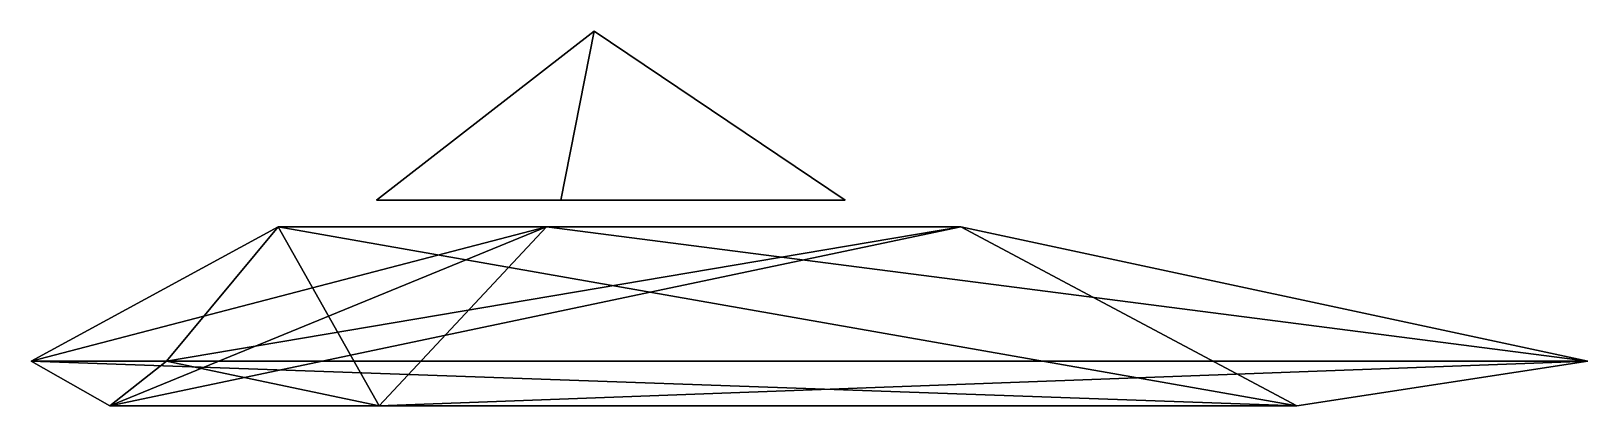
# Model space of a CAD drawing. Header units: metres. Extents: x -0.47 to 0.83, y 0.01 to 0.32.
import ezdxf

# ---------------------------------------------------------------- set-up
doc = ezdxf.new("R2010")
doc.units = ezdxf.units.M

msp = doc.modelspace()

# ---------------------------------------------------------------- linework, layer by layer
at = {"layer": 'Mine.Bottom'}
for points in [[(-0.26285, 0.156076, 0.196635), (-0.46972, 0.043576, -0.690521), (-0.356381, 0.043576, 0.748759)], [(-0.26285, 0.156076, 0.196635), (-0.038193, 0.156076, -0.333628), (-0.46972, 0.043576, -0.690521)], [(-0.038193, 0.156076, -0.333628), (0.83372, 0.043576, -0.068565), (-0.46972, 0.043576, -0.690521)], [(-0.178329, 0.006076, 0.570072), (-0.403903, 0.006076, -0.447004), (-0.038193, 0.156076, -0.333628)], [(-0.403903, 0.006076, -0.447004), (0.308726, 0.156076, 0.126289), (-0.038193, 0.156076, -0.333628)], [(-0.403903, 0.006076, -0.447004), (0.589972, 0.006076, -0.133517), (0.308726, 0.156076, 0.126289)], [(0.308726, 0.156076, 0.126289), (-0.356381, 0.043576, 0.748759), (0.83372, 0.043576, -0.068565)], [(0.308726, 0.156076, 0.126289), (-0.26285, 0.156076, 0.196635), (-0.356381, 0.043576, 0.748759)], [(0.589972, 0.006076, -0.133517), (-0.26285, 0.156076, 0.196635), (0.308726, 0.156076, 0.126289)], [(0.589972, 0.006076, -0.133517), (-0.178329, 0.006076, 0.570072), (-0.26285, 0.156076, 0.196635)], [(-0.178329, 0.006076, 0.570072), (-0.038193, 0.156076, -0.333628), (-0.26285, 0.156076, 0.196635)], [(-0.038193, 0.156076, -0.333628), (0.308726, 0.156076, 0.126289), (0.83372, 0.043576, -0.068565)], [(-0.356381, 0.043576, 0.748759), (-0.46972, 0.043576, -0.690521), (-0.403903, 0.006076, -0.447004)], [(-0.46972, 0.043576, -0.690521), (0.589972, 0.006076, -0.133517), (-0.403903, 0.006076, -0.447004)], [(-0.46972, 0.043576, -0.690521), (0.83372, 0.043576, -0.068565), (0.589972, 0.006076, -0.133517)], [(-0.356381, 0.043576, 0.748759), (-0.403903, 0.006076, -0.447004), (-0.178329, 0.006076, 0.570072)], [(0.83372, 0.043576, -0.068565), (-0.356381, 0.043576, 0.748759), (-0.178329, 0.006076, 0.570072)], [(0.83372, 0.043576, -0.068565), (-0.178329, 0.006076, 0.570072), (0.589972, 0.006076, -0.133517)]]:
    msp.add_3dface(points, dxfattribs=at)
at = {"layer": 'Mine.Top'}
for points in [[(-0.026124, 0.178393, -0.245331), (-0.180589, 0.178393, 0.118557), (0.001689, 0.320178, -0.018798)], [(-0.180589, 0.178393, 0.118557), (0.211785, 0.178393, 0.070382), (0.001689, 0.320178, -0.018798)], [(0.211785, 0.178393, 0.070382), (-0.026124, 0.178393, -0.245331), (0.001689, 0.320178, -0.018798)], [(-0.026124, 0.178393, -0.245331), (0.211785, 0.178393, 0.070382), (-0.180589, 0.178393, 0.118557)]]:
    msp.add_3dface(points, dxfattribs=at)

doc.saveas('drawing.dxf')
